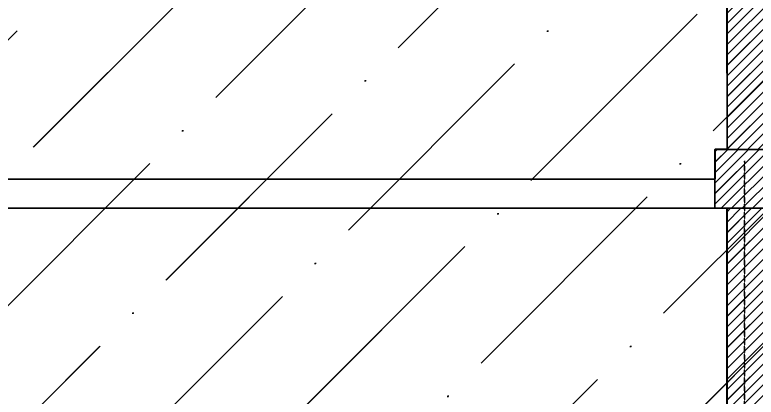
# Model space of a CAD drawing. Header units: inches. Extents: x 4821 to 127877, y 58012 to 433683.
# Drawn here: x 79897 to 86170, y 385714 to 388945 of the extents above; entities that cross this region are included whole.
import ezdxf

# ---------------------------------------------------------------- set-up
doc = ezdxf.new("R2010")
doc.units = ezdxf.units.IN
doc.header["$MEASUREMENT"] = 0
doc.linetypes.add('DASHED2', pattern=[9.525, 6.35, -3.175])
for name, color, linetype in [('A-LIN-10', 8, 'Continuous'), ('A-WAL-CMU', 7, 'Continuous'), ('A-WALL', 53, 'Continuous'), ('Cloums$0$A-COL-HAT', 8, 'Continuous'), ('Cloums$0$A-COL-RFC', 210, 'Continuous'), ('NECB-COLUM', 50, 'Continuous')]:
    doc.layers.add(name, color=color, linetype=linetype)

# ---------------------------------------------------------------- blocks, each defined once
blk = doc.blocks.new('COL BASEMT')
at = {"layer": 'Cloums$0$A-COL-HAT'}
h = blk.add_hatch(dxfattribs=at)
h.set_pattern_fill('ANSI31', color=256, scale=500)
h.set_pattern_definition([(45, (1452118.876, 42013.15), (-44.194174, 44.194174), [])])
h.paths.add_polyline_path([(1693546.9, 345626), (1693946.9, 345626), (1693950.9, 348875.9), (1693546.9, 348875.9)])
h.paths.add_polyline_path([(1688721.9, 335900.9), (1689121.5, 335900.9), (1689121.9, 337327), (1693949.2, 337327), (1693946.9, 345126), (1693546.9, 345126), (1693546.9, 337727), (1688721.9, 337727)])
h.paths.add_polyline_path([(1641271.9, 335200.9), (1640873.7, 335200.9), (1640871.9, 323973.1), (1689121.9, 323973.1), (1689121.4, 335200.9), (1688721.9, 335200.9), (1688721.9, 324373.1), (1641271.9, 324373.1)])
edge = h.paths.add_edge_path()
edge.add_line((1636446.9, 345126), (1636046.9, 345126))
edge.add_line((1636046.9, 345126), (1636049, 337698.9))
edge.add_arc((1626263.1, 338211), 9799.3, 305.31502, 357.00429, ccw=False)
edge.add_line((1631927.8, 330215), (1632171.5, 329896.4))
edge.add_arc((1626336.8, 338141.4), 10100.7, 305.28586, 355.37518)
edge.add_line((1636404.6, 337327), (1640874, 337327))
edge.add_line((1640874, 337327), (1640873.8, 335900.9))
edge.add_line((1640873.8, 335900.9), (1641271.9, 335900.9))
edge.add_line((1641271.9, 335900.9), (1641271.9, 337725.9))
edge.add_line((1641271.9, 337725.9), (1636446.9, 337725.9))
edge.add_line((1636446.9, 337725.9), (1636446.9, 345126))
h.paths.add_polyline_path([(1636046.9, 345626), (1636446.9, 345626), (1636446.9, 348875.9), (1636048.9, 348875.9)])
h = blk.add_hatch(dxfattribs=at)
h.set_pattern_fill('ANSI31', color=256, scale=500)
h.set_pattern_definition([(45, (1627060.45, 320094.09), (-44.194174, 44.194174), [])])
h.paths.add_polyline_path([(1693946.9, 345626), (1693946.9, 345126), (1693446.9, 345126), (1693446.9, 345626)])
at = {"layer": 'Cloums$0$A-COL-RFC', "linetype": 'Continuous'}
for points in [[(1693946.9, 345626), (1693946.9, 348875.9), (1693546.9, 348875.9), (1693546.9, 345626)], [(1693546.9, 345126), (1693546.9, 337725.9), (1688721.9, 337726), (1688721.9, 335900.9)]]:
    blk.add_lwpolyline(points, dxfattribs=at)
blk.add_lwpolyline([(1693946.9, 345126), (1693446.9, 345126), (1693446.9, 345626), (1693946.9, 345626)], close=True, dxfattribs=at)

msp = doc.modelspace()

# ---------------------------------------------------------------- hatches: boundary and pattern name
at = {"layer": 'A-WALL'}
h = msp.add_hatch(dxfattribs=at)
h.set_pattern_fill('ANSI36', color=3, scale=250)
h.set_pattern_definition([(45, (-1206228.7, -363008.7), (420.9495, 1543.4815), [1984.375, -396.875, 0, -396.875])])
h.paths.add_polyline_path([(86318.1, 396057.4), (78770.3, 396057.4), (78770.3, 379507.4), (86318.1, 379507.4)])
h.paths.add_polyline_path([(35923.5, 396107.4), (28820.3, 396107.4), (28820.3, 387307.4), (35923.5, 387307.4)])
h = msp.add_hatch(dxfattribs=at)
h.set_pattern_fill('ANSI36', color=3, scale=250)
h.set_pattern_definition([(45, (-1206225.3, -363005.7), (420.9495, 1543.4815), [1984.375, -396.875, 0, -396.875])])
h.paths.add_polyline_path([(86321.5, 396060.4), (78773.7, 396060.4), (78773.7, 379510.4), (86321.5, 379510.4)])
h.paths.add_polyline_path([(35926.9, 396110.4), (28823.7, 396110.4), (28823.7, 387310.4), (35926.9, 387310.4)])

# ---------------------------------------------------------------- linework, layer by layer
at = {"layer": 'A-LIN-10', "linetype": 'DASHED2', "ltscale": 0.1}
for points in [[(86068, 387707.5), (86059.1, 369164.2)], [(86071.4, 387710.5), (86062.5, 369167.2)]]:
    msp.add_lwpolyline(points, dxfattribs=at)
at = {"layer": 'A-WAL-CMU'}
for p, q in [((85924.3, 387806), (85920.3, 391053.5)), ((85927.7, 387809), (85923.7, 391056.5)), ((85920.3, 387307.4), (85920.3, 379907.4)), ((85923.7, 387310.4), (85923.7, 379910.3))]:
    msp.add_line(p, q, dxfattribs=at)
for points in [[(81091.4, 379908.8), (85916.3, 379908.8), (85920.3, 387307.4), (78817.2, 387307.5), (78817.2, 388007.4)], [(81094.8, 379911.7), (85919.7, 379911.7), (85923.7, 387310.4), (78820.6, 387310.4), (78820.6, 388010.4)], [(85920.3, 387807.4), (85820.3, 387807.4), (85820.3, 387557.4)], [(85923.7, 387810.4), (85823.7, 387810.4), (85823.7, 387560.4)], [(79517.2, 387557.4), (85820.3, 387557.4)], [(79520.6, 387560.4), (85823.7, 387560.4)]]:
    msp.add_lwpolyline(points, dxfattribs=at)

# ---------------------------------------------------------------- block references
at = {"layer": 'NECB-COLUM'}
for p in [(-1607626.5, 42181.5), (-1607623.1, 42184.4)]:
    msp.add_blockref('COL BASEMT', p, dxfattribs=at)

doc.saveas('drawing.dxf')
